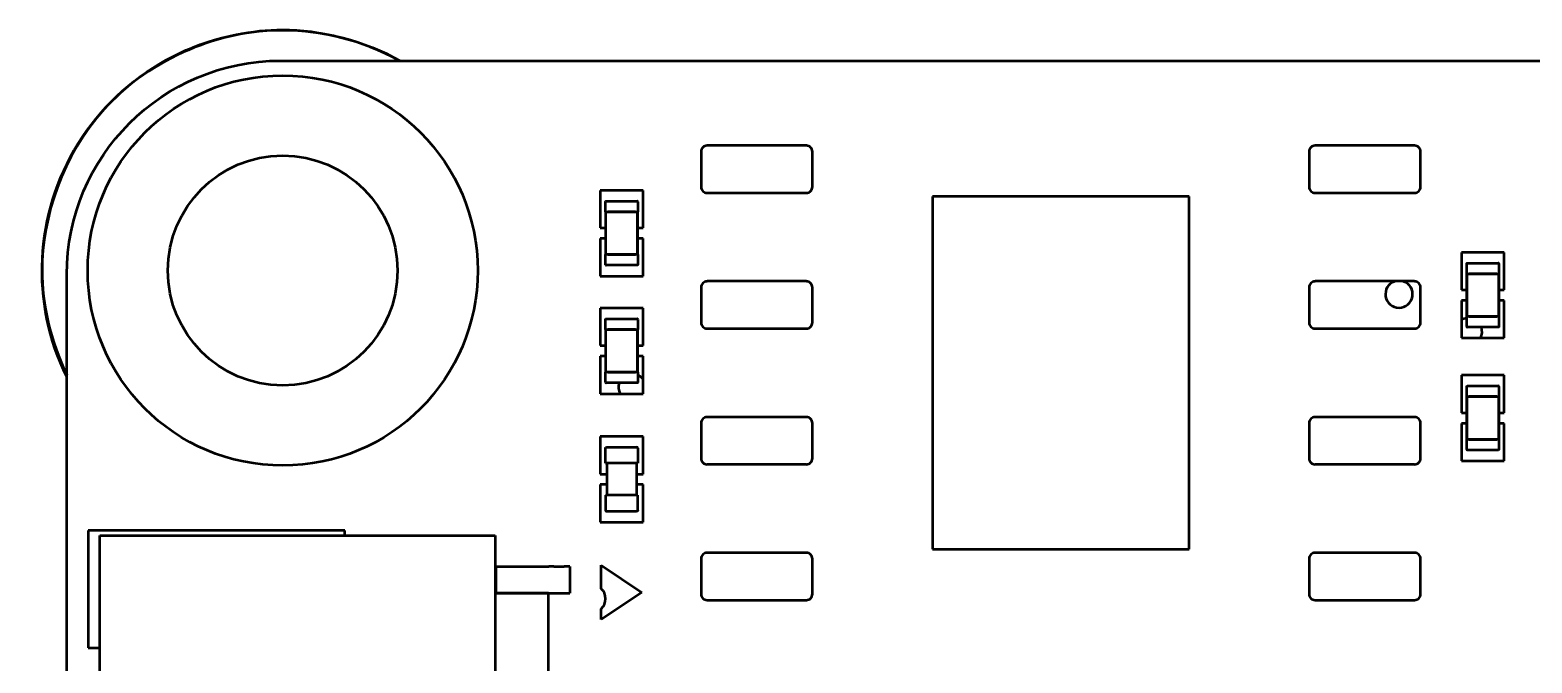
# Model space of a CAD drawing. Header units: millimetres. Extents: x 22 to 202, y 169 to 282.
# Drawn here: x 93.01 to 107.06, y 231.75 to 237.67 of the extents above; entities that cross this region are included whole.
import ezdxf

# ---------------------------------------------------------------- set-up
doc = ezdxf.new("R2010")
doc.units = ezdxf.units.MM
doc.header["$LTSCALE"] = 0.75
doc.layers.add('Visible', color=7, linetype='Continuous', lineweight=50)

msp = doc.modelspace()

# ---------------------------------------------------------------- linework, layer by layer
at = {"layer": 'Visible'}
for p, q in [((95.352, 237.386), (136.351, 237.386)), ((99.287, 236.536), (99.287, 236.205)), ((100.273, 236.592), (99.343, 236.592)), ((100.328, 236.205), (100.328, 236.536)), ((104.977, 236.536), (104.977, 236.205)), ((105.962, 236.592), (105.033, 236.592)), ((106.018, 236.205), (106.018, 236.536)), ((98.343, 236.172), (98.343, 235.821)), ((98.745, 236.172), (98.343, 236.172)), ((98.745, 235.821), (98.745, 236.172)), ((99.343, 236.15), (100.273, 236.15)), ((101.452, 236.116), (101.452, 232.815)), ((103.853, 236.116), (101.452, 236.116)), ((103.853, 232.815), (103.853, 236.116)), ((105.033, 236.15), (105.962, 236.15)), ((98.394, 235.972), (98.394, 236.067)), ((98.394, 235.972), (98.399, 235.972)), ((98.394, 235.972), (98.394, 235.572)), ((98.395, 235.572), (98.395, 235.972)), ((98.399, 236.072), (98.689, 236.072)), ((98.399, 235.972), (98.689, 235.972)), ((98.674, 235.972), (98.414, 235.972)), ((98.689, 235.972), (98.694, 235.972)), ((98.693, 235.572), (98.693, 235.972)), ((98.693, 235.972), (98.693, 235.572)), ((98.694, 236.067), (98.694, 235.972)), ((98.343, 235.821), (98.394, 235.821)), ((98.343, 235.722), (98.343, 235.371)), ((98.394, 235.722), (98.343, 235.722)), ((98.693, 235.821), (98.745, 235.821)), ((98.745, 235.722), (98.693, 235.722)), ((98.745, 235.371), (98.745, 235.722)), ((98.394, 235.477), (98.394, 235.572)), ((98.399, 235.572), (98.394, 235.572)), ((98.689, 235.572), (98.399, 235.572)), ((98.414, 235.572), (98.674, 235.572)), ((98.694, 235.572), (98.689, 235.572)), ((98.694, 235.572), (98.694, 235.477)), ((106.402, 235.593), (106.402, 235.242)), ((106.803, 235.593), (106.402, 235.593)), ((106.803, 235.242), (106.803, 235.593)), ((98.689, 235.472), (98.399, 235.472)), ((106.452, 235.393), (106.452, 235.488)), ((106.457, 235.493), (106.747, 235.493)), ((106.752, 235.488), (106.752, 235.393)), ((93.352, 204.386), (93.352, 235.386)), ((98.343, 235.371), (98.745, 235.371)), ((100.273, 235.322), (99.343, 235.322)), ((105.962, 235.322), (105.033, 235.322)), ((106.452, 235.393), (106.457, 235.393)), ((106.453, 235.393), (106.453, 234.993)), ((106.453, 234.993), (106.453, 235.393)), ((106.457, 235.393), (106.747, 235.393)), ((106.732, 235.393), (106.472, 235.393)), ((106.747, 235.393), (106.752, 235.393)), ((106.751, 235.393), (106.751, 234.993)), ((106.752, 234.993), (106.752, 235.393)), ((99.287, 235.266), (99.287, 234.935)), ((100.328, 234.935), (100.328, 235.266)), ((104.977, 235.266), (104.977, 234.935)), ((106.018, 234.935), (106.018, 235.266)), ((106.402, 235.242), (106.453, 235.242)), ((106.402, 235.143), (106.402, 234.792)), ((106.453, 235.143), (106.402, 235.143)), ((106.752, 235.242), (106.803, 235.242)), ((106.803, 235.143), (106.752, 235.143)), ((106.803, 234.792), (106.803, 235.143)), ((98.343, 235.072), (98.343, 234.72)), ((98.745, 235.072), (98.343, 235.072)), ((98.745, 234.72), (98.745, 235.072)), ((106.452, 234.898), (106.452, 234.993)), ((106.457, 234.993), (106.452, 234.993)), ((106.747, 234.993), (106.457, 234.993)), ((106.472, 234.993), (106.732, 234.993)), ((106.752, 234.993), (106.747, 234.993)), ((106.752, 234.993), (106.752, 234.898)), ((98.394, 234.871), (98.394, 234.966)), ((98.394, 234.871), (98.399, 234.871)), ((98.394, 234.871), (98.394, 234.471)), ((98.395, 234.471), (98.395, 234.871)), ((98.399, 234.971), (98.689, 234.971)), ((98.399, 234.871), (98.689, 234.871)), ((98.674, 234.871), (98.414, 234.871)), ((98.689, 234.871), (98.694, 234.871)), ((98.693, 234.471), (98.693, 234.871)), ((98.693, 234.871), (98.693, 234.471)), ((98.694, 234.966), (98.694, 234.871)), ((99.343, 234.88), (100.273, 234.88)), ((105.033, 234.88), (105.962, 234.88)), ((106.747, 234.893), (106.457, 234.893)), ((98.343, 234.72), (98.394, 234.72)), ((98.693, 234.72), (98.745, 234.72)), ((106.402, 234.792), (106.803, 234.792)), ((98.343, 234.622), (98.343, 234.27)), ((98.394, 234.622), (98.343, 234.622)), ((98.745, 234.622), (98.693, 234.622)), ((98.745, 234.27), (98.745, 234.622)), ((98.394, 234.376), (98.394, 234.471)), ((98.399, 234.471), (98.394, 234.471)), ((98.689, 234.471), (98.399, 234.471)), ((98.414, 234.471), (98.674, 234.471)), ((98.694, 234.471), (98.689, 234.471)), ((98.694, 234.471), (98.694, 234.376)), ((106.402, 234.443), (106.402, 234.092)), ((106.803, 234.443), (106.402, 234.443)), ((106.803, 234.092), (106.803, 234.443)), ((98.689, 234.371), (98.399, 234.371)), ((106.452, 234.243), (106.452, 234.338)), ((106.457, 234.343), (106.747, 234.343)), ((106.752, 234.338), (106.752, 234.243)), ((98.343, 234.27), (98.745, 234.27)), ((106.452, 234.243), (106.457, 234.243)), ((106.453, 234.243), (106.453, 233.843)), ((106.453, 233.843), (106.453, 234.243)), ((106.457, 234.243), (106.747, 234.243)), ((106.732, 234.243), (106.472, 234.243)), ((106.747, 234.243), (106.752, 234.243)), ((106.751, 234.243), (106.751, 233.843)), ((106.752, 233.843), (106.752, 234.243)), ((100.273, 234.052), (99.343, 234.052)), ((105.962, 234.052), (105.033, 234.052)), ((106.402, 234.092), (106.453, 234.092)), ((106.752, 234.092), (106.803, 234.092)), ((98.343, 233.871), (98.343, 233.519)), ((98.745, 233.871), (98.343, 233.871)), ((98.745, 233.519), (98.745, 233.871)), ((99.287, 233.996), (99.287, 233.665)), ((100.328, 233.665), (100.328, 233.996)), ((104.977, 233.996), (104.977, 233.665)), ((106.018, 233.665), (106.018, 233.996)), ((106.402, 233.993), (106.402, 233.642)), ((106.453, 233.993), (106.402, 233.993)), ((106.803, 233.993), (106.752, 233.993)), ((106.803, 233.642), (106.803, 233.993)), ((98.394, 233.62), (98.394, 233.76)), ((98.404, 233.77), (98.684, 233.77)), ((98.694, 233.76), (98.694, 233.62)), ((106.452, 233.748), (106.452, 233.843)), ((106.457, 233.843), (106.452, 233.843)), ((106.747, 233.843), (106.457, 233.843)), ((106.747, 233.743), (106.457, 233.743)), ((106.472, 233.843), (106.732, 233.843)), ((106.752, 233.843), (106.747, 233.843)), ((106.752, 233.843), (106.752, 233.748)), ((98.394, 233.62), (98.404, 233.62)), ((98.684, 233.62), (98.404, 233.62)), ((98.404, 233.62), (98.404, 233.32)), ((98.684, 233.62), (98.694, 233.62)), ((98.684, 233.62), (98.684, 233.32)), ((99.343, 233.61), (100.273, 233.61)), ((105.033, 233.61), (105.962, 233.61)), ((106.402, 233.642), (106.803, 233.642)), ((98.343, 233.519), (98.404, 233.519)), ((98.684, 233.519), (98.745, 233.519)), ((98.343, 233.421), (98.343, 233.069)), ((98.404, 233.421), (98.343, 233.421)), ((98.394, 233.32), (98.404, 233.32)), ((98.394, 233.32), (98.394, 233.18)), ((98.684, 233.32), (98.404, 233.32)), ((98.745, 233.421), (98.684, 233.421)), ((98.684, 233.32), (98.694, 233.32)), ((98.694, 233.18), (98.694, 233.32)), ((98.745, 233.069), (98.745, 233.421)), ((98.404, 233.17), (98.684, 233.17)), ((98.343, 233.069), (98.745, 233.069)), ((93.553, 232.992), (93.553, 231.892)), ((95.953, 232.992), (93.553, 232.992)), ((93.66, 232.943), (97.36, 232.943)), ((93.66, 222.643), (93.66, 232.943)), ((95.953, 232.943), (95.953, 232.992)), ((97.36, 232.943), (97.36, 222.643)), ((100.273, 232.782), (99.343, 232.782)), ((101.452, 232.815), (103.853, 232.815)), ((105.962, 232.782), (105.033, 232.782)), ((97.36, 232.653), (97.367, 232.653)), ((97.367, 232.653), (97.367, 232.403)), ((97.367, 232.653), (97.862, 232.653)), ((97.908, 232.653), (97.862, 232.653)), ((97.908, 232.653), (98.007, 232.653)), ((98.06, 232.653), (98.007, 232.653)), ((98.06, 232.653), (98.06, 232.403)), ((98.353, 232.666), (98.734, 232.412)), ((98.353, 232.445), (98.353, 232.666)), ((99.287, 232.726), (99.287, 232.395)), ((100.328, 232.395), (100.328, 232.726)), ((104.977, 232.726), (104.977, 232.395)), ((106.018, 232.395), (106.018, 232.726)), ((97.86, 232.403), (97.36, 232.403)), ((97.367, 232.403), (97.862, 232.403)), ((97.86, 231.518), (97.86, 232.403)), ((97.862, 232.403), (97.908, 232.403)), ((97.908, 232.403), (98.007, 232.403)), ((98.007, 232.403), (98.06, 232.403)), ((98.734, 232.412), (98.353, 232.158)), ((99.343, 232.34), (100.273, 232.34)), ((105.033, 232.34), (105.962, 232.34)), ((98.353, 232.158), (98.353, 232.259)), ((93.553, 231.892), (93.66, 231.892))]:
    msp.add_line(p, q, dxfattribs=at)
for radius in [1.825, 1.075]:
    msp.add_circle((95.372, 235.423), radius, dxfattribs=at)
at = {"layer": 'Visible', "extrusion": (0, 0, -1)}
for centre, radius, start, end in [((-95.37, 235.423), 2.25, 333.7503, 90), ((-95.37, 235.423), 2.25, 90, 119.2789), ((-95.352, 235.386), 2, 0.0007, 89.9993), ((-98.399, 236.067), 0.005, 0, 90), ((-98.689, 235.477), 0.005, 180, 270), ((-106.457, 235.488), 0.005, 0, 90), ((-98.399, 234.966), 0.005, 0, 90), ((-106.747, 234.898), 0.005, 180, 270), ((-98.689, 234.376), 0.005, 180, 270), ((-106.457, 234.338), 0.005, 0, 90), ((-98.404, 233.76), 0.01, 0, 90), ((-106.747, 233.748), 0.005, 180, 270), ((-98.684, 233.18), 0.01, 180, 270)]:
    msp.add_arc(centre, radius, start, end, dxfattribs=at)
at = {"layer": 'Visible'}
for centre, radius, start, end in [((99.343, 236.536), 0.0555, 89.6372, 180.3632), ((100.273, 236.536), 0.0555, 359.636, 90.3628), ((105.032, 236.536), 0.0555, 89.6372, 180.3632), ((105.963, 236.536), 0.0555, 359.636, 90.3628), ((99.343, 236.205), 0.0555, 179.636, 270.3627), ((100.273, 236.205), 0.0555, 269.6373, 0.3632), ((105.032, 236.205), 0.0555, 179.636, 270.3627), ((105.963, 236.205), 0.0555, 269.6373, 0.3632), ((98.689, 236.067), 0.005, 0, 90), ((98.399, 235.477), 0.005, 180, 270), ((106.747, 235.488), 0.005, 0, 90), ((99.343, 235.266), 0.0555, 89.6373, 180.3633), ((100.273, 235.266), 0.0555, 359.6359, 90.3627), ((105.032, 235.266), 0.0555, 89.6373, 180.3633), ((105.818, 235.202), 0.127, 109.6293, 70.3707), ((105.963, 235.266), 0.0555, 359.6359, 90.3627), ((98.689, 234.966), 0.005, 0, 90), ((99.343, 234.935), 0.0555, 179.6361, 270.3627), ((100.273, 234.935), 0.0555, 269.6373, 0.3631), ((105.032, 234.935), 0.0555, 179.6361, 270.3627), ((105.963, 234.935), 0.0555, 269.6373, 0.3631), ((106.468, 234.852), 0.127, 97.2008, 121.7391), ((106.457, 234.898), 0.005, 180, 270), ((106.468, 234.852), 0.127, 331.5134, 18.5682), ((98.641, 234.33), 0.127, 35.2515, 65.4224), ((98.399, 234.376), 0.005, 180, 270), ((98.641, 234.33), 0.127, 161.1896, 208.2255), ((106.747, 234.338), 0.005, 0, 90), ((99.343, 233.996), 0.0555, 89.6373, 180.3631), ((100.273, 233.996), 0.0555, 359.6361, 90.3627), ((105.032, 233.996), 0.0555, 89.6373, 180.3631), ((105.963, 233.996), 0.0555, 359.6361, 90.3627), ((98.684, 233.76), 0.01, 0, 90), ((106.457, 233.748), 0.005, 180, 270), ((99.343, 233.665), 0.0555, 179.6357, 270.3627), ((100.273, 233.665), 0.0555, 269.6373, 0.3635), ((105.032, 233.665), 0.0555, 179.6357, 270.3627), ((105.963, 233.665), 0.0555, 269.6373, 0.3635), ((98.404, 233.18), 0.01, 180, 270), ((99.343, 232.726), 0.0555, 89.6373, 180.3631), ((100.273, 232.726), 0.0555, 359.6361, 90.3627), ((105.032, 232.726), 0.0555, 89.6373, 180.3631), ((105.963, 232.726), 0.0555, 359.6361, 90.3627), ((98.266, 232.352), 0.127, 312.7911, 47.2089), ((99.343, 232.395), 0.0555, 179.6354, 270.3634), ((100.273, 232.395), 0.0555, 269.6366, 0.3634), ((105.032, 232.395), 0.0555, 179.6354, 270.3634), ((105.963, 232.395), 0.0555, 269.6366, 0.3634)]:
    msp.add_arc(centre, radius, start, end, dxfattribs=at)
msp.add_open_spline([(95.37, 237.673), (94.807, 237.673), (94.142, 237.421), (93.701, 236.932), (93.309, 236.499), (93.12, 235.921), (93.12, 235.423), (93.12, 235.11), (93.198, 234.765), (93.352, 234.444)], degree=3, knots=[-7.068583, -7.068583, -7.068583, -7.068583, -5.194242, -5.194242, -5.194242, -3.534292, -3.534292, -3.534292, -2.490477, -2.490477, -2.490477, -2.490477], dxfattribs=at)
msp.add_open_spline([(96.464, 237.386), (96.112, 237.578), (95.721, 237.673), (95.37, 237.673)], degree=3, dxfattribs=at)

doc.saveas('drawing.dxf')
